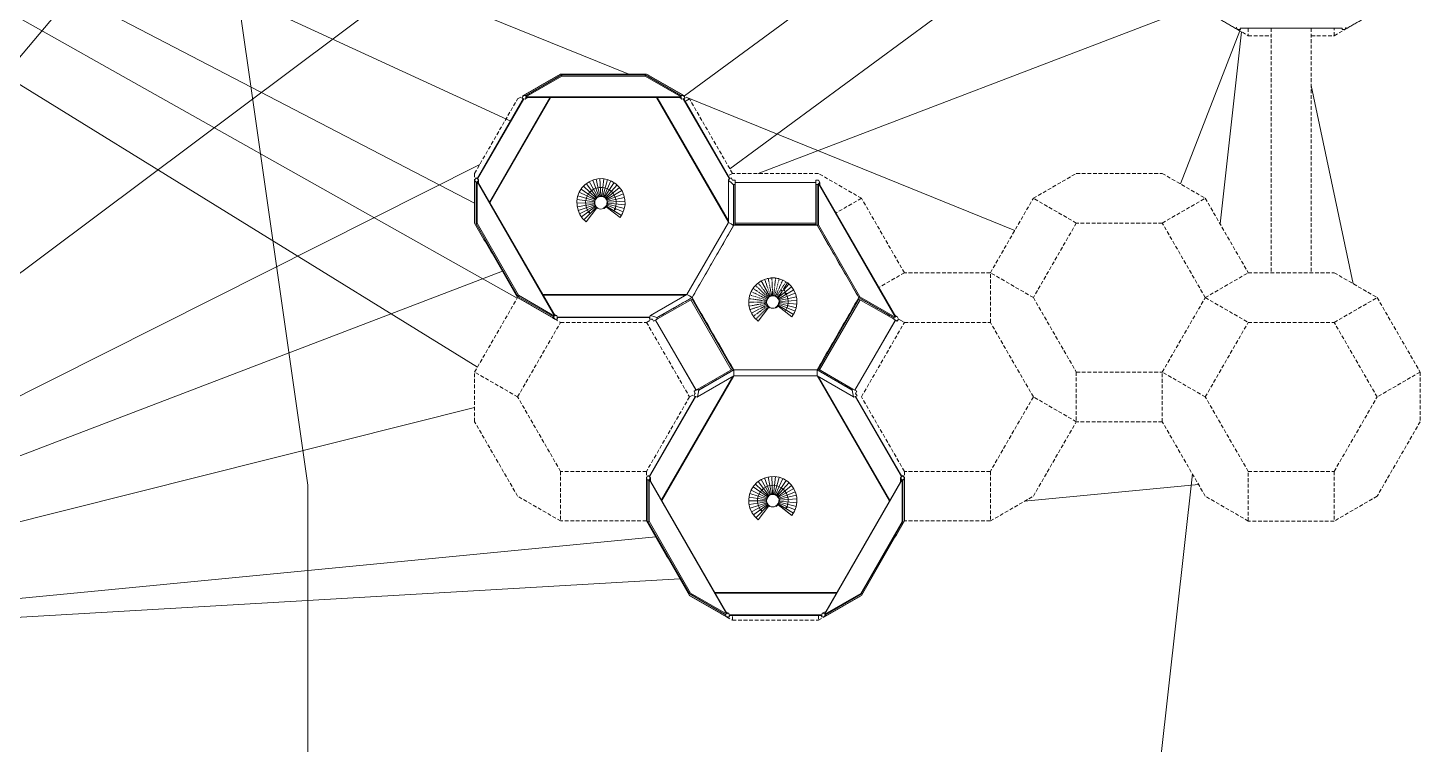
# Model space of a CAD drawing. Header units: millimetres. Extents: x 551 to 27551, y 6116 to 15116.
# Drawn here: x 11980 to 14361, y 10653 to 11877 of the extents above; entities that cross this region are included whole.
import ezdxf

# ---------------------------------------------------------------- set-up
doc = ezdxf.new("R2010")
doc.units = ezdxf.units.MM
doc.linetypes.add('HIDDEN2', pattern=[4.7625, 3.175, -1.5875])
for name, color, linetype, lineweight in [('2ND', 201, 'Continuous', 15), ('3RD', 140, 'Continuous', 13), ('4TH DETAILS', 125, 'Continuous', 9)]:
    doc.layers.add(name, color=color, linetype=linetype, lineweight=lineweight)

msp = doc.modelspace()

# ---------------------------------------------------------------- hatches: boundary and pattern name
at = {"layer": '4TH DETAILS'}
h = msp.add_hatch(color=256, dxfattribs=at)
h.dxf.hatch_style = 1
h.paths.add_polyline_path([(12941.214, 11560.309), (12940.365, 11563.774), (12937.822, 11561.918)])
h.paths.add_polyline_path([(12986.059, 11567.631), (12983.24, 11568.802), (12983.145, 11565.391)])
h = msp.add_hatch(color=256, dxfattribs=at)
h.dxf.hatch_style = 1
h.paths.add_polyline_path([(13275.452, 11421.149), (13278.293, 11422.821), (13275.062, 11424.659)])
h = msp.add_hatch(color=256, dxfattribs=at)
h.dxf.hatch_style = 1
h.paths.add_polyline_path([(13235.182, 11051.205), (13234.333, 11054.669), (13231.79, 11052.813)])
h.paths.add_polyline_path([(13280.027, 11058.526), (13277.208, 11059.697), (13277.113, 11056.286)])

# ---------------------------------------------------------------- linework, layer by layer
at = {"layer": '2ND', "linetype": 'Continuous'}
for p, q in [((14046.202, 11878.566), (14048.646, 11874.334)), ((14048.646, 11874.334), (14053.533, 11874.334)), ((14053.074, 11876.72), (14227.778, 11876.72)), ((14232.206, 11874.334), (14234.65, 11878.566)), ((12827.675, 11761.469), (12825.231, 11757.236)), ((12832.562, 11761.469), (12827.675, 11761.469)), ((12832.103, 11759.082), (12832.562, 11761.469)), ((13104.11, 11757.236), (13101.667, 11761.469)), ((12825.231, 11757.236), (12827.527, 11756.441)), ((12828.446, 11756.122), (12830.742, 11755.327)), ((12830.742, 11755.327), (12830.981, 11755.741)), ((12830.981, 11755.741), (12831.46, 11755.741)), ((12831.46, 11755.741), (12831.919, 11758.128)), ((12831.919, 11758.128), (13097.422, 11758.128)), ((13097.239, 11759.082), (12832.103, 11759.082)), ((13098.599, 11755.327), (13100.896, 11756.122)), ((13100.896, 11756.122), (13180.109, 11618.92)), ((13101.814, 11756.441), (13104.11, 11757.236)), ((13180.844, 11619.557), (13101.814, 11756.441)), ((12746.66, 11621.148), (12744.217, 11616.915)), ((12744.217, 11616.915), (12746.66, 11612.683)), ((13189.491, 11616.915), (13185.125, 11616.915)), ((13189.491, 11613.189), (13189.491, 11616.915)), ((12746.66, 11612.683), (12748.497, 11614.273)), ((12749.232, 11614.91), (12751.069, 11616.501)), ((13178.272, 11616.501), (13182.681, 11612.683)), ((13327.728, 11613.189), (13189.491, 11613.189)), ((13189.491, 11613.005), (13327.728, 11613.005)), ((12878.769, 11383.864), (12881.213, 11379.631)), ((12881.213, 11379.631), (12886.1, 11379.631)), ((12885.457, 11382.972), (12884.998, 11385.359)), ((13043.884, 11382.972), (12885.457, 11382.972)), ((12885.641, 11382.017), (13043.701, 11382.017)), ((12886.1, 11379.631), (12885.641, 11382.017)), ((13053.698, 11377.805), (13056.926, 11379.668)), ((13463.432, 11382.75), (13461.135, 11381.954)), ((13461.135, 11381.954), (13461.374, 11381.54)), ((13466.647, 11383.864), (13464.35, 11383.068)), ((13469.09, 11379.631), (13466.647, 11383.864)), ((13050.312, 11375.85), (13053.539, 11377.713)), ((13463.521, 11377.805), (13394.402, 11258.088)), ((13394.561, 11257.996), (13463.68, 11377.713)), ((13127.125, 11258.079), (13126.044, 11259.951)), ((13391.175, 11259.951), (13390.094, 11258.079)), ((13394.402, 11258.088), (13391.175, 11259.951)), ((13121.466, 11247.324), (13042.436, 11110.44)), ((13121.613, 11252.352), (13119.17, 11248.119)), ((13119.17, 11248.119), (13121.466, 11247.324)), ((13119.43, 11256.133), (13121.613, 11252.352)), ((13124.681, 11246.21), (13124.92, 11246.624)), ((13124.92, 11246.624), (13125.399, 11246.624)), ((13390.094, 11258.079), (13389.616, 11258.079)), ((13392.538, 11246.21), (13394.834, 11247.005)), ((13397.789, 11256.133), (13394.561, 11257.996)), ((13394.834, 11247.005), (13474.048, 11109.803)), ((13395.606, 11252.352), (13397.789, 11256.133)), ((13398.049, 11248.119), (13395.606, 11252.352)), ((13395.753, 11247.324), (13398.049, 11248.119)), ((13474.783, 11110.44), (13395.753, 11247.324)), ((13040.599, 11112.031), (13038.155, 11107.798)), ((13038.155, 11107.798), (13040.599, 11103.566)), ((13175.923, 10875.86), (13043.171, 11105.793)), ((13472.45, 11107.798), (13472.211, 11107.384)), ((13479.064, 11107.798), (13476.62, 11112.031)), ((13476.62, 11103.566), (13479.064, 11107.798)), ((13172.708, 10874.747), (13175.151, 10870.514)), ((13175.151, 10870.514), (13180.039, 10870.514)), ((13178.219, 10876.656), (13175.923, 10875.86)), ((13337.823, 10873.855), (13179.396, 10873.855)), ((13179.58, 10872.901), (13337.639, 10872.901)), ((13342.215, 10875.542), (13339, 10876.656)), ((13342.068, 10870.514), (13344.511, 10874.747)), ((13344.511, 10874.747), (13343.133, 10875.224))]:
    msp.add_line(p, q, dxfattribs=at)
for points in [[(14053.533, 11874.334), (14053.074, 11876.72)], [(14227.778, 11876.72), (14227.319, 11874.334), (14232.206, 11874.334)], [(13101.667, 11761.469), (13096.779, 11761.469), (13097.239, 11759.082)], [(12827.527, 11756.441), (12827.527, 11756.441), (12748.497, 11619.557), (12746.66, 11621.148)], [(12751.069, 11617.329), (12749.232, 11618.92), (12828.446, 11756.122)], [(13097.422, 11758.128), (13097.882, 11755.741)], [(13097.882, 11755.741), (13098.36, 11755.741), (13098.599, 11755.327)], [(12751.069, 11616.501), (12750.83, 11616.915), (12751.069, 11617.329)], [(13180.109, 11618.92), (13178.272, 11617.329), (13178.511, 11616.915), (13178.272, 11616.501)], [(13185.125, 11616.915), (13182.681, 11621.148), (13180.844, 11619.557)], [(13332.094, 11616.915), (13327.728, 11616.915), (13327.728, 11613.189)], [(13464.35, 11383.068), (13332.701, 11611.092), (13334.538, 11612.683), (13332.094, 11616.915)], [(12748.497, 11614.273), (12881.065, 11384.659), (12878.769, 11383.864)], [(12884.28, 11385.773), (12881.984, 11384.977), (12749.232, 11614.91)], [(13182.681, 11612.683), (13187.09, 11608.864), (13187.329, 11609.278), (13189.491, 11609.278), (13189.491, 11613.005)], [(13327.728, 11613.005), (13327.728, 11609.278), (13329.89, 11609.278)], [(13329.89, 11609.278), (13330.129, 11608.864), (13331.966, 11610.455), (13463.432, 11382.75)], [(12884.998, 11385.359), (12884.52, 11385.359), (12884.28, 11385.773)], [(13043.701, 11382.017), (13043.241, 11379.631), (13048.129, 11379.631)], [(13050.572, 11383.864), (13045.061, 11385.773), (13044.822, 11385.359), (13044.344, 11385.359), (13043.884, 11382.972)], [(13048.129, 11379.631), (13048.129, 11379.631), (13048.129, 11379.631), (13050.312, 11375.85)], [(13056.926, 11379.668), (13055.845, 11381.54), (13056.084, 11381.954), (13050.572, 11383.864)], [(13461.374, 11381.54), (13460.293, 11379.668), (13463.521, 11377.805)], [(13463.68, 11377.713), (13466.907, 11375.85), (13469.09, 11379.631)], [(13053.539, 11377.713), (13122.658, 11257.996), (13119.43, 11256.133)], [(13126.044, 11259.951), (13122.817, 11258.088), (13053.698, 11377.805)], [(13043.171, 11109.803), (13122.385, 11247.005), (13124.681, 11246.21)], [(13125.399, 11246.624), (13126.501, 11252.352), (13127.603, 11258.079), (13127.125, 11258.079)], [(13389.616, 11258.079), (13390.718, 11252.352), (13391.82, 11246.624)], [(13391.82, 11246.624), (13392.299, 11246.624), (13392.538, 11246.21)], [(13042.436, 11110.44), (13040.599, 11112.031)], [(13040.599, 11103.566), (13042.436, 11105.157)], [(13042.436, 11105.157), (13175.004, 10875.542), (13172.708, 10874.747)], [(13043.171, 11105.793), (13045.008, 11107.384), (13044.769, 11107.798), (13045.008, 11108.212), (13043.171, 11109.803)], [(13472.211, 11107.384), (13474.783, 11105.157), (13342.215, 10875.542)], [(13343.133, 10875.224), (13475.518, 11104.52), (13476.62, 11103.566)], [(13474.048, 11109.803), (13472.211, 11108.212), (13472.45, 11107.798)], [(13476.62, 11112.031), (13474.783, 11110.44)], [(13179.396, 10873.855), (13178.937, 10876.242), (13178.458, 10876.242), (13178.219, 10876.656)], [(13180.039, 10870.514), (13179.58, 10872.901)], [(13337.639, 10872.901), (13337.18, 10870.514), (13342.068, 10870.514)], [(13339, 10876.656), (13338.761, 10876.242), (13338.282, 10876.242), (13337.823, 10873.855)]]:
    msp.add_lwpolyline(points, dxfattribs=at)
at = {"layer": '3RD'}
for p, q in [((12749.16, 11297.514), (9892.182, 13059.16)), ((12806.375, 11717.895), (9892.182, 13059.16)), ((12817.208, 11415.444), (9892.182, 13059.16)), ((13008.025, 11798.137), (9892.182, 13059.16)), ((12744.217, 11577.443), (9892.182, 13059.16)), ((12694.776, 12688.05), (11113.923, 10819.808)), ((13436.19, 12557.189), (11113.923, 10819.808)), ((13986.708, 11917.924), (13229.317, 11628.413)), ((13667.857, 11531.094), (13108.791, 11757.356)), ((11113.923, 10819.808), (12753.172, 11643.869)), ((12791.812, 11461.178), (11113.923, 10819.808)), ((12744.249, 11228.169), (11113.923, 10819.808)), ((13053.901, 11007.226), (11113.923, 10819.808)), ((11113.923, 10819.808), (13095.181, 10935.727))]:
    msp.add_line(p, q, dxfattribs=at)
at = {"layer": '3RD', "ltscale": 2}
for p, q in [((13924.696, 12364.742), (13102.851, 11760.785)), ((14066.973, 12288.016), (13180.464, 11636.54)), ((14052.65, 11872.022), (13951.21, 11610.396)), ((14246.502, 11439.909), (14174.824, 11778.52)), ((13981.934, 11096.882), (13684.431, 11068.141))]:
    msp.add_line(p, q, dxfattribs=at)
at = {"layer": '3RD', "linetype": 'HIDDEN2', "ltscale": 2}
for p, q in [((14066.973, 11876.72), (14066.973, 11863.752)), ((14106.092, 11876.72), (14106.092, 11458.707)), ((14174.824, 11876.72), (14174.824, 11458.707)), ((14174.824, 11863.752), (14213.943, 11863.752)), ((14213.943, 11863.752), (14213.943, 11876.72)), ((14213.943, 11863.752), (14232.206, 11874.334)), ((13111.672, 11755.692), (13104.603, 11751.61)), ((12744.185, 11628.413), (12744.217, 11616.915)), ((13993.456, 11246.52), (14066.941, 11373.799)), ((14360.88, 11288.946), (14287.395, 11246.52)), ((14213.943, 11119.296), (14213.943, 11034.443))]:
    msp.add_line(p, q, dxfattribs=at)
at = {"layer": '3RD', "linetype": 'Continuous'}
for p, q in [((12893.63, 11794.605), (12832.103, 11759.082)), ((12832.562, 11761.469), (12893.63, 11796.726)), ((12893.63, 11794.605), (12893.63, 11796.726)), ((12893.63, 11796.726), (13035.712, 11796.726)), ((13035.712, 11794.605), (12893.63, 11794.605)), ((13035.712, 11796.726), (13096.779, 11761.469)), ((13035.712, 11794.605), (13035.712, 11796.726)), ((13097.239, 11759.082), (13035.712, 11794.605)), ((12769.712, 11579.437), (12872.879, 11758.128)), ((12874.103, 11758.128), (12770.266, 11578.478)), ((12830.742, 11755.327), (12831.46, 11755.741)), ((12835.593, 11758.128), (12831.46, 11755.741)), ((12832.103, 11759.082), (12831.919, 11758.128)), ((13178.272, 11545.265), (13055.376, 11758.128)), ((13056.462, 11758.128), (13178.272, 11547.147)), ((13097.882, 11755.741), (13093.748, 11758.128)), ((13097.422, 11758.128), (13097.239, 11759.082)), ((13097.882, 11755.741), (13098.599, 11755.327)), ((13101.814, 11756.441), (13100.896, 11756.122)), ((12748.497, 11619.557), (12749.232, 11618.92)), ((12751.069, 11617.329), (12751.069, 11611.728)), ((13178.272, 11544.713), (13178.272, 11617.329)), ((13180.109, 11618.92), (13180.844, 11619.557)), ((12746.66, 11542.168), (12746.66, 11612.683)), ((12749.232, 11614.91), (12748.497, 11614.273)), ((12748.497, 11543.228), (12748.497, 11614.273)), ((13187.09, 11608.864), (13187.09, 11539.622)), ((13189.491, 11541.008), (13189.491, 11609.278)), ((13327.728, 11609.278), (13327.728, 11541.008)), ((13330.129, 11539.622), (13330.129, 11608.864)), ((13332.701, 11611.092), (13331.966, 11610.455)), ((13331.966, 11540.683), (13331.966, 11610.455)), ((13334.538, 11612.683), (13334.538, 11607.91)), ((12748.497, 11543.228), (12746.66, 11542.168)), ((12817.701, 11419.121), (12746.66, 11542.168)), ((12819.538, 11420.182), (12748.497, 11543.228)), ((13107.231, 11421.667), (13178.272, 11544.713)), ((13187.09, 11539.622), (13116.049, 11416.575)), ((13178.272, 11544.713), (13182.681, 11542.168)), ((13182.681, 11542.168), (13187.09, 11539.622)), ((13189.491, 11543.493), (13327.728, 11543.493)), ((13327.728, 11541.008), (13189.491, 11541.008)), ((13331.966, 11540.683), (13330.129, 11539.622)), ((13330.368, 11539.208), (13330.129, 11539.622)), ((13401.17, 11416.575), (13330.368, 11539.208)), ((13403.007, 11417.636), (13331.966, 11540.683)), ((13244.514, 11448.749), (13250.795, 11449.703)), ((13245.391, 11448.951), (13244.66, 11448.784)), ((13244.663, 11448.771), (13244.66, 11448.784)), ((13245.321, 11448.935), (13245.328, 11448.937)), ((13245.328, 11448.937), (13245.391, 11448.951)), ((13245.391, 11448.951), (13245.407, 11448.884)), ((13250.79, 11449.768), (13257.143, 11449.746)), ((13250.939, 11449.78), (13251.687, 11449.833)), ((13250.94, 11449.767), (13250.939, 11449.78)), ((13251.616, 11449.828), (13251.623, 11449.829)), ((13251.687, 11449.833), (13251.623, 11449.829)), ((13251.687, 11449.833), (13251.693, 11449.765)), ((13264.249, 11448.681), (13257.148, 11449.81)), ((13257.297, 11449.799), (13257.296, 11449.786)), ((13257.297, 11449.799), (13258.045, 11449.737)), ((13257.973, 11449.743), (13257.98, 11449.743)), ((13258.045, 11449.737), (13257.98, 11449.743)), ((13258.045, 11449.737), (13258.04, 11449.668)), ((13264.312, 11448.665), (13264.249, 11448.681)), ((12819.538, 11420.182), (12817.701, 11419.121)), ((12820.145, 11417.71), (12817.701, 11419.121)), ((12881.065, 11384.659), (12819.538, 11420.182)), ((12878.769, 11383.864), (12820.145, 11417.71)), ((12860.961, 11421.39), (13106.753, 11421.39)), ((13105.124, 11420.45), (12861.504, 11420.45)), ((13045.061, 11385.773), (13107.231, 11421.667)), ((13116.049, 11416.575), (13056.084, 11381.954)), ((13056.926, 11379.668), (13115.982, 11413.764)), ((13107.231, 11421.667), (13111.64, 11419.121)), ((13111.64, 11419.121), (13116.049, 11416.575)), ((13182.949, 11292.806), (13113.831, 11412.522)), ((13115.982, 11413.764), (13116.049, 11413.649)), ((13116.049, 11413.649), (13185.101, 11294.048)), ((13332.051, 11294.087), (13401.17, 11413.803)), ((13403.321, 11412.561), (13334.203, 11292.844)), ((13403.007, 11417.636), (13401.17, 11416.575)), ((13461.135, 11381.954), (13401.17, 11416.575)), ((13401.17, 11413.803), (13460.293, 11379.668)), ((13463.432, 11382.75), (13403.007, 11417.636)), ((12880.147, 11388.159), (12884.28, 11385.773)), ((12881.065, 11384.659), (12881.984, 11384.977)), ((12884.998, 11385.359), (12884.28, 11385.773)), ((13045.061, 11385.773), (13044.344, 11385.359)), ((13462.513, 11386.25), (13466.647, 11383.864)), ((13463.432, 11382.75), (13464.35, 11383.068)), ((13053.698, 11377.805), (13053.539, 11377.713)), ((13463.68, 11377.713), (13463.521, 11377.805)), ((13185.101, 11294.048), (13126.044, 11259.951)), ((13127.603, 11258.079), (13187.568, 11292.7)), ((13187.568, 11292.7), (13329.651, 11292.7)), ((13187.568, 11282.518), (13187.568, 11292.7)), ((13329.651, 11292.7), (13389.616, 11258.079)), ((13329.651, 11282.518), (13329.651, 11292.7)), ((13391.175, 11259.951), (13332.051, 11294.087)), ((13063.651, 11070.32), (13185.461, 11281.301)), ((13187.329, 11282.38), (13064.205, 11069.361)), ((13187.568, 11282.518), (13125.399, 11246.624)), ((13329.651, 11282.518), (13187.568, 11282.518)), ((13391.82, 11246.624), (13329.651, 11282.518)), ((13453.576, 11068.425), (13330.129, 11282.242)), ((13331.758, 11281.301), (13454.119, 11069.366)), ((13122.385, 11247.005), (13121.466, 11247.324)), ((13122.658, 11257.996), (13122.817, 11258.088)), ((13124.681, 11246.21), (13125.399, 11246.624)), ((13391.82, 11246.624), (13392.538, 11246.21)), ((13394.402, 11258.088), (13394.561, 11257.996)), ((13395.753, 11247.324), (13394.834, 11247.005)), ((13040.599, 11033.051), (13040.599, 11103.566)), ((13042.436, 11110.44), (13043.171, 11109.803)), ((13043.171, 11105.793), (13042.436, 11105.157)), ((13042.436, 11034.111), (13042.436, 11105.157)), ((13045.008, 11108.212), (13045.008, 11102.611)), ((13472.211, 11100.702), (13472.211, 11108.212)), ((13474.048, 11109.803), (13474.783, 11110.44)), ((13475.518, 11104.52), (13474.783, 11105.157)), ((13475.518, 11033.687), (13475.518, 11104.52)), ((13476.62, 11103.566), (13476.62, 11033.051)), ((13042.436, 11034.111), (13040.599, 11033.051)), ((13111.64, 10910.004), (13040.599, 11033.051)), ((13113.477, 10911.065), (13042.436, 11034.111)), ((13404.477, 10910.64), (13475.518, 11033.687)), ((13476.62, 11033.051), (13408.023, 10914.237)), ((13475.518, 11033.687), (13476.62, 11033.051)), ((13113.477, 10911.065), (13111.64, 10910.004)), ((13114.084, 10908.593), (13111.64, 10910.004)), ((13175.004, 10875.542), (13113.477, 10911.065)), ((13172.708, 10874.747), (13114.084, 10908.593)), ((13154.9, 10912.274), (13363.422, 10912.274)), ((13362.879, 10911.333), (13155.443, 10911.333)), ((13343.133, 10875.224), (13404.477, 10910.64)), ((13405.579, 10910.004), (13344.511, 10874.747)), ((13404.477, 10910.64), (13405.579, 10910.004)), ((13408.023, 10914.237), (13405.579, 10910.004)), ((13174.086, 10879.042), (13178.219, 10876.656)), ((13339, 10876.656), (13344.787, 10879.997)), ((13175.004, 10875.542), (13175.923, 10875.86)), ((13178.937, 10876.242), (13178.219, 10876.656)), ((13337.639, 10872.901), (13337.823, 10873.855)), ((13339, 10876.656), (13338.282, 10876.242)), ((13342.215, 10875.542), (13343.133, 10875.224))]:
    msp.add_line(p, q, dxfattribs=at)
at = {"layer": '3RD'}
msp.add_lwpolyline([(14055.342, 11870.467), (14018.852, 11542.055)], dxfattribs=at)
at = {"layer": '3RD', "linetype": 'HIDDEN2', "ltscale": 2}
for points in [[(14048.646, 11874.334), (14066.973, 11863.752), (14106.092, 11863.752)], [(12744.185, 11628.413), (12817.669, 11755.692), (12827.675, 11761.469)], [(13185.157, 11628.413), (13111.672, 11755.692), (13101.667, 11761.469)], [(13479.096, 11458.707), (13405.611, 11585.986), (13332.126, 11628.413), (13185.157, 11628.413), (13178.087, 11624.331)], [(13920.004, 11204.149), (13773.034, 11204.149), (13699.55, 11246.575), (13626.065, 11373.854), (13626.065, 11458.707), (13699.55, 11585.986), (13773.034, 11628.413), (13920.004, 11628.413), (13993.488, 11585.986), (14066.973, 11458.707)], [(13405.611, 11585.986), (13361.799, 11560.692)], [(13920.004, 11543.56), (13773.034, 11543.56), (13699.55, 11585.986)], [(13993.488, 11416.281), (13920.004, 11543.56), (13993.488, 11585.986)], [(13773.034, 11543.56), (13699.55, 11416.281), (13626.065, 11458.707)], [(13626.065, 11458.707), (13479.096, 11458.707), (13435.284, 11433.412)], [(13038.166, 11034.443), (12891.218, 11034.443), (12817.733, 11076.869), (12744.249, 11204.149), (12744.249, 11289.002), (12817.701, 11416.299)], [(13699.55, 11416.281), (13773.034, 11289.002), (13773.034, 11204.149)], [(13993.456, 11416.225), (14066.941, 11373.799), (14213.91, 11373.799), (14287.395, 11416.225)], [(12881.213, 11379.631), (12891.218, 11373.854), (13038.187, 11373.854), (13048.129, 11379.631)], [(12817.733, 11246.575), (12891.218, 11373.854)], [(13038.187, 11373.854), (13111.672, 11246.575), (13121.581, 11252.296)], [(13479.064, 11119.296), (13405.611, 11246.575), (13479.096, 11373.854), (13626.065, 11373.854)], [(14066.941, 11119.24), (14213.91, 11119.24), (14287.395, 11246.52), (14213.91, 11373.799)], [(12891.218, 11119.296), (12817.733, 11246.575), (12744.249, 11289.002)], [(13773.034, 11289.002), (13920.004, 11289.002)], [(14066.941, 11034.388), (14066.941, 11119.24), (13993.456, 11246.52), (13919.972, 11288.946)], [(13111.672, 11246.575), (13038.187, 11119.296), (13038.187, 11107.743)], [(13699.55, 11246.575), (13626.065, 11119.296), (13626.065, 11034.443), (13479.096, 11034.443)], [(13626.065, 11034.443), (13699.55, 11076.869), (13773.034, 11204.149)], [(13038.187, 11119.296), (12891.218, 11119.296), (12891.218, 11034.443)], [(13626.065, 11119.296), (13479.096, 11119.296), (13479.064, 11107.798)], [(13175.151, 10870.514), (13185.157, 10864.737), (13332.126, 10864.737), (13342.068, 10870.514)], [(13185.157, 10864.737), (13185.157, 10872.901)], [(13332.126, 10872.901), (13332.126, 10864.737)]]:
    msp.add_lwpolyline(points, dxfattribs=at)
msp.add_lwpolyline([(14066.941, 11458.652), (14213.91, 11458.652), (14287.395, 11416.225), (14360.88, 11288.946), (14360.88, 11204.093), (14287.395, 11076.814), (14213.91, 11034.388), (14066.941, 11034.388), (13993.456, 11076.814), (13919.972, 11204.093), (13919.972, 11288.946), (13993.456, 11416.225)], close=True, dxfattribs=at)
at = {"layer": '3RD', "linetype": 'HIDDEN2', "ltscale": 0.5}
msp.add_lwpolyline([(13469.09, 11379.631), (13479.096, 11373.854)], dxfattribs=at)
at = {"layer": '3RD', "linetype": 'Continuous'}
for points in [[(13993.456, 11906.197), (14048.646, 11874.334)], [(14232.206, 11874.334), (14287.395, 11906.197)], [(12827.675, 11761.469), (12891.186, 11798.137)], [(13038.155, 11798.137), (12891.186, 11798.137)], [(13038.155, 11798.137), (13101.667, 11761.469)], [(12744.217, 11543.578), (12744.217, 11616.915)], [(13187.329, 11539.76), (13187.329, 11609.278)], [(13329.89, 11539.76), (13329.89, 11609.278)], [(12744.217, 11543.578), (12817.701, 11416.299)], [(13116.049, 11416.299), (13187.329, 11539.76)], [(13329.89, 11539.76), (13187.329, 11539.76)], [(13401.17, 11416.299), (13329.89, 11539.76)], [(12817.701, 11416.299), (12881.213, 11379.631)], [(13055.845, 11381.54), (13116.049, 11416.299)], [(13116.049, 11416.299), (13187.329, 11292.838)], [(13401.17, 11416.299), (13329.89, 11292.838)], [(13401.17, 11416.299), (13461.374, 11381.54)], [(13127.125, 11258.079), (13187.329, 11292.838)], [(13187.329, 11292.838), (13329.89, 11292.838)], [(13329.89, 11292.838), (13390.094, 11258.079)], [(13038.155, 11034.462), (13038.155, 11107.798)], [(13479.064, 11034.462), (13479.064, 11107.798)], [(13038.155, 11034.462), (13111.64, 10907.182)], [(13479.064, 11034.462), (13405.579, 10907.182)], [(13111.64, 10907.182), (13175.151, 10870.514)], [(13342.068, 10870.514), (13405.579, 10907.182)]]:
    msp.add_open_spline(points, degree=1, dxfattribs=at)
at = {"layer": '4TH DETAILS', "linetype": 'Continuous'}
for p, q in [((12956.448, 11588.895), (12946.165, 11617.078)), ((12958.118, 11589.362), (12952.288, 11618.791)), ((12958.602, 11619.542), (12959.84, 11589.567)), ((12964.956, 11619.314), (12961.573, 11589.505)), ((12963.276, 11589.177), (12971.199, 11618.112)), ((12950.172, 11583.215), (12923.152, 11596.251)), ((12951.044, 11584.714), (12926.348, 11601.747)), ((12930.35, 11606.687), (12952.135, 11586.062)), ((12935.064, 11610.954), (12953.421, 11587.225)), ((12940.378, 11614.445), (12954.87, 11588.177)), ((12964.908, 11588.592), (12977.184, 11615.965)), ((12966.431, 11587.763), (12982.767, 11612.924)), ((12967.808, 11586.709), (12987.817, 11609.062)), ((12969.007, 11585.456), (12992.213, 11604.468)), ((12995.852, 11599.254), (12969.999, 11584.034)), ((12970.761, 11582.477), (12998.645, 11593.543)), ((12919.058, 11577.776), (12949.055, 11578.177)), ((12949.166, 11579.907), (12919.463, 11584.121)), ((12949.212, 11576.45), (12919.633, 11571.444)), ((12949.541, 11581.6), (12920.839, 11590.329)), ((12921.173, 11565.276), (12949.632, 11574.768)), ((12950.306, 11573.17), (12923.644, 11559.418)), ((12951.217, 11571.695), (12926.985, 11554.008)), ((12931.118, 11549.177), (12952.345, 11570.377)), ((12992.9, 11553.047), (12969.194, 11571.432)), ((12995.438, 11556.712), (12969.402, 11572.6)), ((12969.829, 11572.339), (12969.408, 11571.717)), ((12995.438, 11556.712), (12969.829, 11572.339)), ((12970.694, 11574.012), (12998.4, 11562.506)), ((12971.234, 11575.66), (13000.379, 11568.548)), ((12971.275, 11580.821), (13000.528, 11587.47)), ((13001.405, 11574.823), (12971.514, 11577.371)), ((12971.527, 11579.105), (13001.456, 11581.18)), ((13262.946, 11415.792), (13286.152, 11434.804)), ((13289.79, 11429.59), (13263.938, 11414.37)), ((13273.083, 11429.709), (13281.756, 11439.397)), ((13263.767, 11402.675), (13263.347, 11402.053)), ((13289.376, 11387.047), (13263.767, 11402.675)), ((13289.376, 11387.047), (13263.767, 11402.675)), ((13264.633, 11404.348), (13292.339, 11392.841)), ((13264.7, 11412.812), (13292.584, 11423.879)), ((13265.172, 11405.996), (13294.317, 11398.884)), ((13265.213, 11411.156), (13294.467, 11417.806)), ((13295.344, 11405.158), (13265.453, 11407.707)), ((13265.466, 11409.441), (13295.394, 11411.516)), ((13286.839, 11383.382), (13263.133, 11401.768)), ((13224.318, 11097.583), (13246.103, 11076.957)), ((13229.032, 11101.849), (13247.389, 11078.12)), ((13234.346, 11105.34), (13248.838, 11079.072)), ((13250.416, 11079.791), (13240.133, 11107.973)), ((13252.086, 11080.258), (13246.256, 11109.686)), ((13252.57, 11110.437), (13253.808, 11080.463)), ((13258.924, 11110.209), (13255.541, 11080.4)), ((13257.244, 11080.073), (13265.167, 11109.007)), ((13258.876, 11079.487), (13271.151, 11106.861)), ((13260.399, 11078.658), (13276.735, 11103.82)), ((13261.776, 11077.604), (13281.785, 11099.957)), ((13262.975, 11076.352), (13286.181, 11095.364)), ((13243.134, 11070.802), (13213.431, 11075.017)), ((13243.509, 11072.495), (13214.807, 11081.224)), ((13244.14, 11074.111), (13217.12, 11087.146)), ((13245.011, 11075.61), (13220.316, 11092.643)), ((13289.82, 11090.15), (13263.967, 11074.93)), ((13264.729, 11073.372), (13292.613, 11084.438)), ((13265.242, 11071.716), (13294.496, 11078.365)), ((13265.495, 11070), (13295.423, 11072.076)), ((13213.026, 11068.671), (13243.023, 11069.072)), ((13243.18, 11067.345), (13213.601, 11062.34)), ((13215.141, 11056.171), (13243.6, 11065.663)), ((13244.274, 11064.065), (13217.612, 11050.313)), ((13245.185, 11062.59), (13220.953, 11044.904)), ((13225.086, 11040.072), (13246.312, 11061.272)), ((13286.868, 11043.942), (13263.162, 11062.327)), ((13289.405, 11047.607), (13263.37, 11063.495)), ((13263.796, 11063.234), (13263.376, 11062.612)), ((13289.405, 11047.607), (13263.796, 11063.234)), ((13264.662, 11064.907), (13292.368, 11053.401)), ((13265.202, 11066.555), (13294.346, 11059.443)), ((13295.373, 11065.718), (13265.482, 11068.266))]:
    msp.add_line(p, q, dxfattribs=at)
at = {"layer": '4TH DETAILS'}
for p, q in [((12970.571, 11578.292), (12971.054, 11578.289)), ((12954.97, 11568.994), (12954.72, 11568.561)), ((12964.693, 11569.064), (12964.907, 11568.612)), ((12965.933, 11568.586), (12965.683, 11569.019)), ((13262.946, 11415.792), (13269.833, 11426.512)), ((13272.472, 11430.618), (13279.38, 11441.369)), ((13264.51, 11408.628), (13264.993, 11408.625)), ((13275.452, 11421.149), (13278.293, 11422.821)), ((13248.909, 11399.33), (13248.659, 11398.897)), ((13258.632, 11399.4), (13258.846, 11398.948)), ((13259.872, 11398.922), (13259.621, 11399.355)), ((13248.938, 11059.889), (13248.688, 11059.456)), ((13258.661, 11059.959), (13258.875, 11059.507)), ((13259.901, 11059.481), (13259.651, 11059.914)), ((13264.539, 11069.187), (13265.022, 11069.184))]:
    msp.add_line(p, q, dxfattribs=at)
at = {"layer": '4TH DETAILS', "linetype": 'HIDDEN2', "ltscale": 0.5}
for p, q in [((13244.111, 11413.551), (13217.091, 11426.587)), ((13244.982, 11415.05), (13220.287, 11432.083)), ((13224.289, 11437.023), (13246.074, 11416.397)), ((13229.003, 11441.289), (13247.36, 11417.561)), ((13234.317, 11444.78), (13248.809, 11418.513)), ((13250.387, 11419.231), (13240.104, 11447.414)), ((13252.057, 11419.698), (13246.227, 11449.126)), ((13252.541, 11449.877), (13253.779, 11419.903)), ((13258.894, 11449.649), (13255.512, 11419.841)), ((13257.214, 11419.513), (13265.138, 11448.448)), ((13258.847, 11418.928), (13271.122, 11446.301)), ((13260.369, 11418.098), (13276.706, 11443.26)), ((13212.997, 11408.112), (13242.994, 11408.512)), ((13243.105, 11410.243), (13213.402, 11414.457)), ((13243.151, 11406.785), (13213.571, 11401.78)), ((13243.48, 11411.936), (13214.778, 11420.664)), ((13215.112, 11395.611), (13243.571, 11405.103)), ((13244.245, 11403.505), (13217.583, 11389.753)), ((13261.747, 11417.045), (13268.847, 11424.976)), ((13245.156, 11402.03), (13220.924, 11384.344)), ((13225.057, 11379.512), (13246.283, 11400.712))]:
    msp.add_line(p, q, dxfattribs=at)
at = {"layer": '4TH DETAILS'}
for points in [[(12248.178, 12571.254), (12459.016, 11095.389), (12459.016, 10380.028), (12459.016, 9903.121), (12577.172, 9489.575)], [(12953.389, 11569.454), (12934.995, 11545.744)], [(12992.929, 11553.059), (12969.226, 11571.447)], [(12941.214, 11560.309), (12937.822, 11561.918)], [(12941.214, 11560.309), (12940.365, 11563.774)], [(12983.145, 11565.391), (12983.24, 11568.802)], [(12983.145, 11565.391), (12986.059, 11567.631)], [(13269.833, 11426.512), (13268.546, 11428.845)], [(13274.533, 11427.555), (13268.546, 11428.845)], [(13274.533, 11427.555), (13272.472, 11430.618)], [(13275.062, 11424.659), (13275.452, 11421.149)], [(13275.062, 11424.659), (13278.293, 11422.821)], [(13247.315, 11399.799), (13228.905, 11376.067)], [(13286.839, 11383.382), (13263.135, 11401.771)], [(13971.403, 11115.012), (13889.738, 10380.028), (13762.53, 9489.575)], [(13247.357, 11060.349), (13228.963, 11036.639)], [(13235.182, 11051.205), (13231.79, 11052.813)], [(13235.182, 11051.205), (13234.333, 11054.669)], [(13286.897, 11043.954), (13263.193, 11062.343)], [(13277.113, 11056.286), (13277.208, 11059.697)], [(13277.113, 11056.286), (13280.027, 11058.526)]]:
    msp.add_lwpolyline(points, dxfattribs=at)
for centre, radius, start, end in [((12960.304, 11578.327), 41.25, 322.203589, 232.16137), ((12960.304, 11578.327), 26.25, 337.446698, 216.124545), ((12960.304, 11578.327), 11.25, 300.019763, 240.23704), ((12960.304, 11578.327), 10.75, 295.351264, 240.24848), ((12960.291, 11578.355), 10.281, 295.355045, 359.651323), ((12960.304, 11578.368), 10.786, 240.35702, 295.257619), ((13254.243, 11408.663), 41.25, 322.203589, 232.139685), ((13254.243, 11408.663), 11.25, 300.019763, 240.23704), ((13254.243, 11408.663), 10.75, 295.351264, 240.24848), ((13254.23, 11408.69), 10.281, 295.355045, 359.651323), ((13254.214, 11408.692), 26.281, 322.192332, 30.399321), ((13254.243, 11408.704), 10.786, 240.35702, 295.257619), ((13254.272, 11069.222), 41.25, 322.203589, 232.16137), ((13254.272, 11069.222), 26.25, 337.446698, 216.124545), ((13254.272, 11069.222), 11.25, 300.019763, 240.23704), ((13254.272, 11069.222), 10.75, 295.351264, 240.24848), ((13254.272, 11069.263), 10.786, 240.35702, 295.257619), ((13254.259, 11069.25), 10.281, 295.355045, 359.651323)]:
    msp.add_arc(centre, radius, start, end, dxfattribs=at)

doc.saveas('drawing.dxf')
